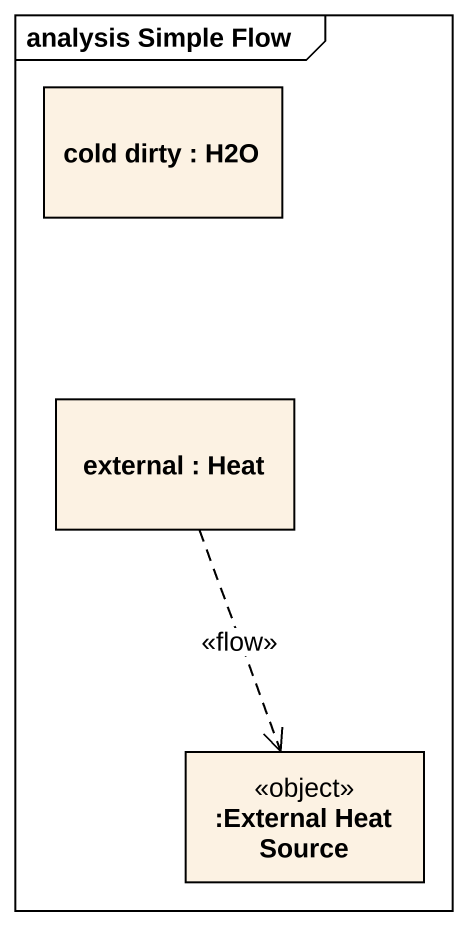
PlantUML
@startuml
mainframe analysis Simple Flow
allowmixing
hide circle
hide empty members
rectangle "cold dirty : H2O" as cold_dirty
rectangle "external : Heat" as external
class ":External Heat Source" as External_Heat_Source <<object>>
external ..> External_Heat_Source : <<flow>>
@enduml
